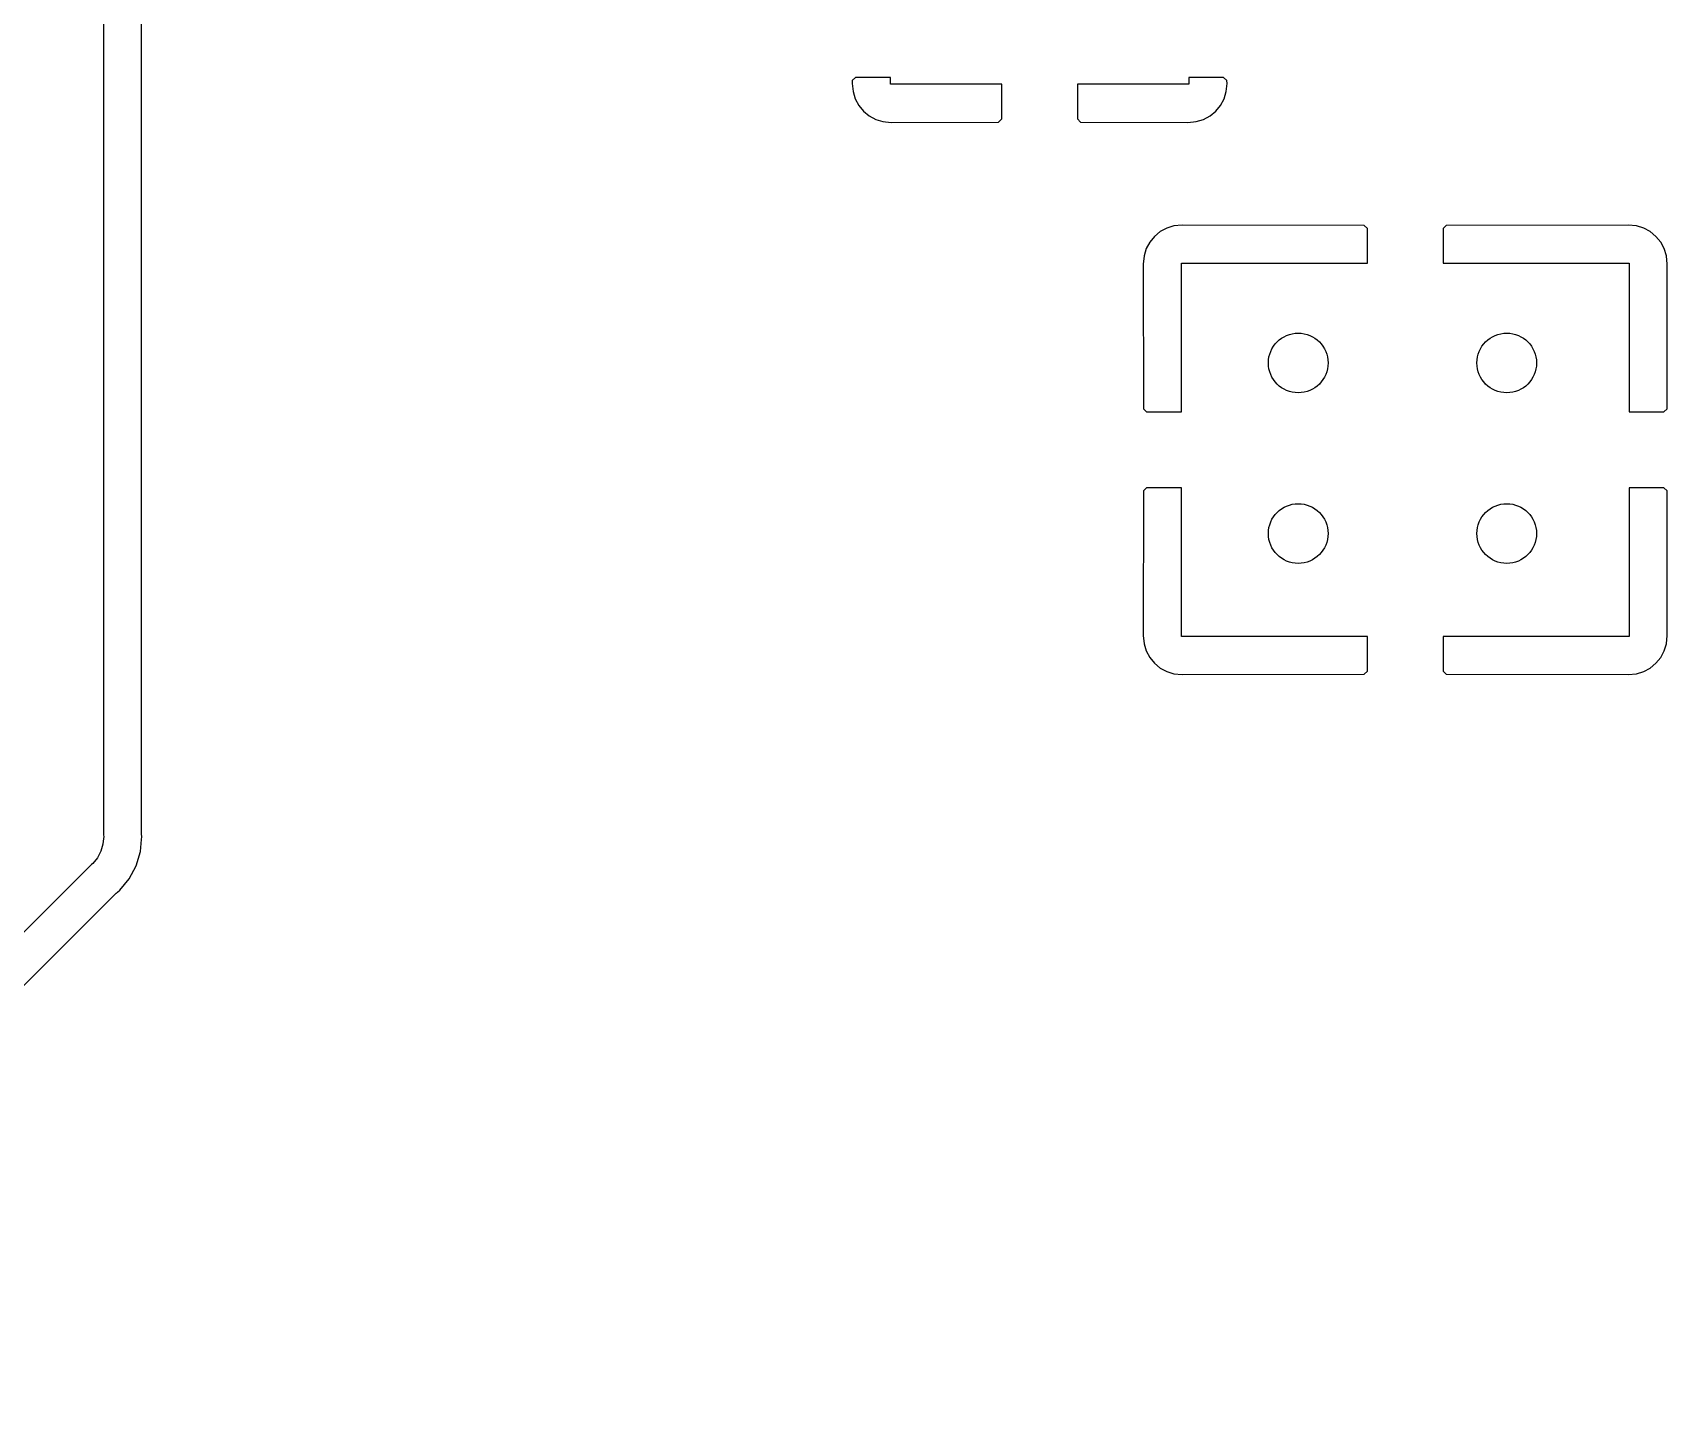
# Model space of a CAD drawing. Extents: x 49 to 143, y -158 to -38.
# Drawn here: x 105.44 to 116.39, y -112.98 to -103.7 of the extents above; entities that cross this region are included whole.
import ezdxf

# ---------------------------------------------------------------- set-up
doc = ezdxf.new("R2010")
doc.units = 0
doc.layers.add('BLACK', color=7, linetype='CONTINUOUS')

msp = doc.modelspace()

# ---------------------------------------------------------------- linework, layer by layer
at = {"layer": 'BLACK', "linetype": 'CONTINUOUS'}
for p, q in [((105.914, -103.177), (105.914, -109.081)), ((106.168, -109.062), (106.168, -103.358)), ((110.931, -104.026), (110.93, -104.045)), ((110.93, -104.045), (110.936, -104.1)), ((110.953, -104.004), (110.931, -104.026)), ((111.186, -104.004), (110.953, -104.004)), ((111.186, -104.05), (111.186, -104.004)), ((111.932, -104.05), (111.186, -104.05)), ((111.932, -104.283), (111.932, -104.05)), ((113.186, -104.05), (112.44, -104.05)), ((112.44, -104.05), (112.44, -104.283)), ((113.186, -104.004), (113.186, -104.05)), ((113.419, -104.004), (113.186, -104.004)), ((113.441, -104.026), (113.419, -104.004)), ((113.436, -104.1), (113.442, -104.045)), ((113.442, -104.045), (113.441, -104.026)), ((110.936, -104.1), (110.95, -104.148)), ((110.95, -104.148), (110.974, -104.192)), ((113.398, -104.192), (113.422, -104.148)), ((113.422, -104.148), (113.436, -104.1)), ((110.974, -104.192), (111.006, -104.23)), ((111.006, -104.23), (111.044, -104.262)), ((111.044, -104.262), (111.088, -104.286)), ((113.284, -104.286), (113.328, -104.262)), ((113.328, -104.262), (113.366, -104.23)), ((113.366, -104.23), (113.398, -104.192)), ((111.088, -104.286), (111.136, -104.3)), ((111.136, -104.3), (111.192, -104.306)), ((111.192, -104.306), (111.911, -104.304)), ((111.911, -104.304), (111.932, -104.283)), ((112.44, -104.283), (112.461, -104.304)), ((112.461, -104.304), (113.18, -104.306)), ((113.18, -104.306), (113.236, -104.3)), ((113.236, -104.3), (113.284, -104.286)), ((112.994, -105.038), (112.956, -105.07)), ((113.038, -105.014), (112.994, -105.038)), ((113.086, -105), (113.038, -105.014)), ((113.142, -104.994), (113.086, -105)), ((114.361, -104.996), (113.142, -104.994)), ((114.382, -105.017), (114.361, -104.996)), ((114.382, -105.25), (114.382, -105.017)), ((114.911, -104.996), (114.89, -105.017)), ((114.89, -105.017), (114.89, -105.25)), ((116.13, -104.994), (114.911, -104.996)), ((116.186, -105), (116.13, -104.994)), ((116.234, -105.014), (116.186, -105)), ((116.278, -105.038), (116.234, -105.014)), ((116.316, -105.07), (116.278, -105.038)), ((112.924, -105.108), (112.9, -105.152)), ((112.956, -105.07), (112.924, -105.108)), ((116.348, -105.108), (116.316, -105.07)), ((116.372, -105.152), (116.348, -105.108)), ((112.886, -105.2), (112.88, -105.256)), ((112.88, -105.256), (112.882, -106.225)), ((112.9, -105.152), (112.886, -105.2)), ((113.136, -106.246), (113.136, -105.25)), ((113.136, -105.25), (114.382, -105.25)), ((114.89, -105.25), (116.136, -105.25)), ((116.136, -105.25), (116.136, -106.246)), ((116.386, -105.2), (116.372, -105.152)), ((116.392, -105.256), (116.386, -105.2)), ((116.39, -106.225), (116.392, -105.256)), ((112.882, -106.225), (112.903, -106.246)), ((116.369, -106.246), (116.39, -106.225)), ((112.903, -106.246), (113.136, -106.246)), ((116.136, -106.246), (116.369, -106.246)), ((112.882, -106.775), (112.88, -107.744)), ((112.903, -106.754), (112.882, -106.775)), ((113.136, -106.754), (112.903, -106.754)), ((113.136, -107.75), (113.136, -106.754)), ((116.136, -106.754), (116.136, -107.75)), ((116.369, -106.754), (116.136, -106.754)), ((116.39, -106.775), (116.369, -106.754)), ((116.392, -107.744), (116.39, -106.775)), ((112.88, -107.744), (112.886, -107.8)), ((114.382, -107.75), (113.136, -107.75)), ((114.382, -107.983), (114.382, -107.75)), ((116.136, -107.75), (114.89, -107.75)), ((114.89, -107.75), (114.89, -107.983)), ((116.386, -107.8), (116.392, -107.744)), ((112.886, -107.8), (112.9, -107.848)), ((112.9, -107.848), (112.924, -107.892)), ((116.348, -107.892), (116.372, -107.848)), ((116.372, -107.848), (116.386, -107.8)), ((112.924, -107.892), (112.956, -107.93)), ((112.956, -107.93), (112.994, -107.962)), ((112.994, -107.962), (113.038, -107.986)), ((113.038, -107.986), (113.086, -108)), ((114.361, -108.004), (114.382, -107.983)), ((114.89, -107.983), (114.911, -108.004)), ((116.186, -108), (116.234, -107.986)), ((116.234, -107.986), (116.278, -107.962)), ((116.278, -107.962), (116.316, -107.93)), ((116.316, -107.93), (116.348, -107.892)), ((113.086, -108), (113.142, -108.006)), ((113.142, -108.006), (114.361, -108.004)), ((114.911, -108.004), (116.13, -108.006)), ((116.13, -108.006), (116.186, -108)), ((105.914, -109.081), (105.915, -109.093)), ((106.169, -109.067), (106.168, -109.062)), ((106.168, -109.073), (106.169, -109.067)), ((106.169, -109.074), (106.168, -109.073)), ((106.17, -109.093), (106.169, -109.074)), ((105.896, -109.189), (105.873, -109.233)), ((105.91, -109.142), (105.896, -109.189)), ((105.914, -109.105), (105.91, -109.142)), ((105.915, -109.093), (105.914, -109.105)), ((105.914, -109.105), (105.914, -109.105)), ((106.132, -109.287), (106.161, -109.192)), ((106.161, -109.192), (106.169, -109.112)), ((106.169, -109.112), (106.17, -109.093)), ((106.169, -109.112), (106.169, -109.112)), ((105.832, -109.278), (102.293, -112.817)), ((105.842, -109.271), (105.832, -109.278)), ((105.873, -109.233), (105.842, -109.271)), ((106.085, -109.374), (106.132, -109.287)), ((106.022, -109.451), (106.085, -109.374)), ((102.486, -112.983), (105.998, -109.471)), ((105.998, -109.471), (106, -109.47)), ((106, -109.47), (106.004, -109.467)), ((106.004, -109.467), (106.008, -109.463)), ((106.008, -109.463), (106.022, -109.451))]:
    msp.add_line(p, q, dxfattribs=at)
at = {"layer": 'BLACK'}
for centre in [(113.919, -105.918), (115.316, -105.918), (113.919, -107.061), (115.316, -107.061)]:
    msp.add_circle(centre, 0.2, dxfattribs=at)

doc.saveas('drawing.dxf')
